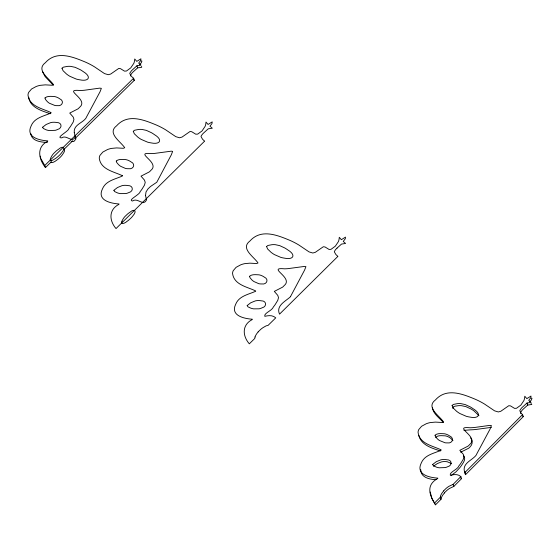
<?xml version="1.0" encoding="UTF-8"?>
<svg xmlns="http://www.w3.org/2000/svg" width="560" height="560" viewBox="0 0 560 560"><rect width="100%" height="100%" fill="white"/><g stroke="black" fill="none" stroke-linecap="round" stroke-linejoin="round"><path stroke-width="0.84" d="M465.031 471.772L465.234 473.921A7.392 6.79 -19 0 0 465.535 474.663L523.278 416.633L522.564 414.575A16.107 14.805 -19 0 1 520.639 412.538L519.869 410.816A1.862 1.708 -19 0 1 519.911 410.34L521.381 408.212A30.009 27.58 -19 0 1 522.55 407.05L527.023 403.011L531.09 402.402L528.752 400.372L530.131 398.559A8.071 7.42 -19 0 0 530.831 397.572L530.999 396.053L526.855 398.636L524.783 396.242L524.622 397.873A11.662 10.717 -19 0 1 523.887 400.575L520.842 405.111L516.488 408.289L514.542 408.38L510.545 405.909L508.816 405.692L500.794 411.278L498.309 411.957L494.571 410.837L484.526 404.054A78.554 72.198 -19 0 0 475.23 399.238C462.399 393.897 446.467 387.548 435.414 399.966C425.523 407.372 439.495 415.737 443.513 421.911L442.106 422.485L435.386 422.107L430.22 422.59A23.24 21.357 -19 0 0 426.209 423.766L421.589 426.272L418.761 429.569A7.357 6.762 -19 0 0 418.068 432.418C419.482 443.807 432.796 445.816 441.182 449.883L441.175 450.184C434.049 453.46 424.508 454.797 421.169 463.246C415.639 474.719 429.765 477.582 437.808 478.149L437.717 478.541C425.81 484.89 429.275 495.243 435.526 504.812L440.986 499.331L441.084 498.505A14.196 13.048 -19 0 1 444.486 493.003M435.75 437.514C437.577 434.903 442.274 435.799 445.179 435.841A12.418 11.417 -19 0 1 447.552 436.499L448.749 437.045A15.393 14.154 -19 0 1 450.45 438.074L452.97 440.559M440.377 496.447L440.986 499.331M51.135 160.867C50.036 164.57 55.202 161.448 56.336 160.44A28.595 26.285 -19 0 0 59.332 158.067L60.473 156.975A21.497 19.754 -19 0 0 62.454 154.658C63.224 153.237 65.779 150.535 64.029 149.17M255.031 336.987L254.786 338.443L249.312 343.819C242.214 335.65 242.046 324.758 252.21 319.599L252.308 319.214C244.258 318.647 230.132 315.777 235.662 304.304C239.008 295.862 248.542 294.525 255.668 291.242L255.682 290.941C247.296 286.874 233.975 284.865 232.561 273.476A7.357 6.762 -19 0 1 233.261 270.627L236.089 267.33L240.702 264.831A23.24 21.357 -19 0 1 244.713 263.648L249.886 263.165L256.606 263.543L258.013 262.969C253.988 256.795 240.016 248.437 249.907 241.031C260.967 228.613 276.892 234.955 289.73 240.296A78.554 72.198 -19 0 1 299.019 245.112L309.071 251.902L312.802 253.015L315.287 252.336L323.309 246.75L325.038 246.967L329.035 249.438L330.988 249.347L335.335 246.176L338.387 241.633A11.662 10.717 -19 0 0 339.115 238.931L339.276 237.3L341.355 239.694L345.492 237.118L345.324 238.637A8.071 7.42 -19 0 1 344.631 239.617L343.252 241.43L345.59 243.467L341.523 244.069L337.043 248.108M290.514 296.562L304.591 270.081L305.921 266.651L304.64 266.399L288.064 268.632A70.56 64.855 -19 0 1 284.55 268.828C266.203 267.078 294.14 277.732 284.116 285.614A12.054 11.081 -19 0 1 282.548 287.175L274.309 291.389L277.767 295.365L278.509 297.633L277.781 300.335L275.142 304.64A49.49 45.486 -19 0 1 273.42 306.901C272.377 310.597 263.515 313.208 264.817 316.344C268.59 315.392 272.615 315.007 275.758 317.849L268.016 325.444L266.182 325.822L262.983 327.656A28.952 26.607 -19 0 0 260.799 329.301L258.125 331.877M121.94 221.235C119.882 225.4 125.538 223.013 126.903 221.452A28.763 26.439 -19 0 0 129.304 219.597L131.04 217.987A21.497 19.754 -19 0 0 133.021 215.67C137.228 211.008 134.547 208.145 129.787 212.352A28.938 26.6 -19 0 0 127.526 214.046L124.838 216.636A17.108 15.722 -19 0 0 121.926 221.235M290.416 296.807C285.523 301.301 275.695 305.676 279.531 314.139L337.925 256.347A17.724 16.289 -19 0 1 335.741 254.317L334.362 251.874A1.862 1.708 -19 0 1 334.411 251.398L335.545 249.641A26.663 24.507 -19 0 1 337.043 248.108M433.566 466.151L437.374 463.547L441.483 461.923A12.418 11.417 -19 0 1 443.982 461.566L445.333 461.566A15.393 14.154 -19 0 1 447.384 461.804L451.612 463.582M443.632 490.819L446.257 488.278A28.791 26.46 -19 0 1 448.756 486.409L453.131 484.351L460.845 476.602C457.863 473.816 453.922 474.453 450.324 475.286C449.015 472.15 457.884 469.539 458.927 465.843A49.49 45.486 -19 0 0 460.649 463.582L463.288 459.27L464.016 456.568L463.274 454.3L459.809 450.331L468.055 446.117A12.054 11.081 -19 0 0 469.623 444.549C479.647 436.674 451.703 426.02 470.05 427.77A71.589 65.8 -19 0 0 474.474 427.497L489.755 425.383L491.421 425.593L490.091 429.023L476.539 454.328A7.833 7.203 -19 0 0 476.112 455.238C472.115 460.439 462.021 463.197 464.527 471.863A7.392 6.79 -19 0 0 464.821 472.605L465.528 474.663M444.339 492.877L446.971 490.336A28.791 26.46 -19 0 1 449.47 488.467L453.838 486.409L461.552 478.66L460.845 476.602M139.657 64.561L140.777 63.371A8.071 7.42 -19 0 0 141.47 62.384L141.904 61.04L141.155 60.935M529.725 401.814L530.845 400.617A8.071 7.42 -19 0 0 531.538 399.637L531.972 398.286L531.216 398.181M434.819 502.754L440.279 497.273M464.821 472.605L522.564 414.575M45.458 167.566L44.751 165.508L133.616 78.225L133.105 77.84A17.948 16.499 -19 0 1 131.173 76.006L129.801 73.563A1.862 1.708 -19 0 1 129.85 73.094L131.313 70.966A30.009 27.58 -19 0 1 132.482 69.797L136.962 65.765L141.029 65.156L138.691 63.126L140.07 61.306A8.071 7.42 -19 0 0 140.763 60.326L140.931 58.807L136.794 61.383L134.715 58.996L134.554 60.627A11.662 10.717 -19 0 1 133.826 63.322L130.774 67.865L126.427 71.036L124.474 71.127L120.477 68.656L118.748 68.446L110.726 74.032L108.241 74.704L104.503 73.591L94.458 66.808A78.554 72.198 -19 0 0 85.162 61.985C72.331 56.644 56.406 50.302 45.346 62.72C35.455 70.126 49.427 78.491 53.452 84.665L52.045 85.239L45.325 84.861L40.152 85.344A23.24 21.357 -19 0 0 36.141 86.52L31.528 89.019L28.7 92.316A7.357 6.762 -19 0 0 28 95.165C29.414 106.554 42.728 108.563 51.114 112.63L51.107 112.931C43.981 116.214 34.447 117.551 31.101 125.993C25.571 137.466 39.697 140.336 47.747 140.903L47.649 141.288C36.386 146.916 38.486 158.844 45.458 167.566L51.051 162.071M64.106 149.254L72.807 140.707M75.292 138.271L134.33 80.283L133.616 78.225M141.309 66.479L141.785 66.976L141.379 67.431L137.669 67.823L133.189 71.855A30.009 27.58 -19 0 0 132.02 73.024L130.557 75.152A1.862 1.708 -19 0 0 130.508 75.621L130.557 75.957M531.013 403.501L531.804 404.467L527.737 405.069L523.257 409.101A30.009 27.58 -19 0 0 522.088 410.27L520.625 412.398A1.862 1.708 -19 0 0 520.576 412.874L520.744 413.567M451.115 475.643L451.479 475.328M460.642 452.235L468.762 448.175A12.054 11.081 -19 0 0 470.33 446.607C472.717 444.269 472.801 440.433 470.596 437.934M451.899 474.992L455.945 471.87L459.634 467.901A49.49 45.486 -19 0 0 461.356 465.64C463.029 463.015 466.053 459.564 463.981 456.358M463.953 430.339L470.764 429.828A71.589 65.8 -19 0 0 475.181 429.555L491.477 427.357M436.359 479.584C430.052 479.626 420.595 477.617 420.749 469.637M47.362 142.478C41.069 142.135 31.689 141.323 30.709 133.455M50.358 113.715C41.874 110.922 30.065 107.618 28.707 97.223M440.426 450.968C432.103 448.203 421.169 445.207 418.831 435.477M71.19 141.26L73.787 141.54L75.775 139.265A2.03 1.869 -19 0 0 75.803 138.243L75.075 136.29M461.552 478.66L460.796 478.233M134.33 80.283L133.819 79.898A17.948 16.499 -19 0 1 133.56 79.688M443.415 422.513C439.481 417.921 433.433 414.169 432.39 407.806M53.354 85.267L45.122 76.587L42.42 71.484M463.358 455.504L463.687 455.924M478.961 415.681L473.942 410.872A40.383 37.114 -19 0 0 470.918 408.933L465.906 406.63L461.615 405.699A17.129 15.743 -19 0 0 458.094 405.706C456.435 406.154 452.487 405.797 452.844 408.38M435.526 504.812L431.879 498.337L430.206 492.023M44.751 165.508L41.104 159.026M527.023 403.011L527.737 405.069M453.131 484.351L453.838 486.409M136.962 65.765L137.669 67.823M40.236 156.121L40.789 158.431M255.017 336.98A15.883 14.595 -19 0 1 258.181 331.926M523.285 416.626A16.107 14.805 -19 0 1 522.739 416.129M440.342 496.44A14.196 13.048 -19 0 1 443.772 490.945M74.256 132.461L75.089 136.185A2.03 1.869 -19 0 1 75.068 137.207C72.1 143.367 66.486 134.344 61.733 137.851C54.957 138.082 68.943 131.124 68.859 128.59A49.49 45.486 -19 0 0 70.581 126.329L73.22 122.024L73.948 119.322L73.206 117.054L69.741 113.078L77.987 108.864A12.054 11.081 -19 0 0 79.555 107.303C89.579 99.421 61.642 88.774 79.989 90.524A71.589 65.8 -19 0 0 84.406 90.251L99.694 88.13L101.353 88.34L100.03 91.777L86.478 117.075A7.833 7.203 -19 0 0 86.051 117.992C82.712 123.074 73.43 124.67 74.256 132.461M145.53 195.531L146.363 199.255A2.03 1.869 -19 0 1 146.342 200.27C143.269 206.395 137.466 197.295 132.58 201.005C127.085 200.333 140.238 194.369 140.133 191.66A49.49 45.486 -19 0 0 141.855 189.399L144.494 185.094L145.222 182.392L144.48 180.124L141.015 176.148L149.261 171.934A12.054 11.081 -19 0 0 150.829 170.373C160.853 162.491 132.916 151.837 151.256 153.587A70.56 64.855 -19 0 0 154.777 153.391L171.353 151.158L172.627 151.41L171.304 154.84L156.786 182.245L150.528 186.48L147.945 188.944L146.02 191.94L145.53 195.531M122.388 175.7L122.381 176.001C115.255 179.284 105.721 180.621 102.375 189.063C96.845 200.536 110.971 203.406 119.021 203.973L118.923 204.358C108.759 209.517 108.927 220.409 116.025 228.578L204.638 141.106A17.724 16.289 -19 0 1 202.447 139.076L201.075 136.633A1.862 1.708 -19 0 1 201.117 136.157L202.258 134.4A26.663 24.507 -19 0 1 203.756 132.867L208.236 128.828L212.303 128.226L209.965 126.189L211.344 124.376A8.071 7.42 -19 0 0 212.037 123.396L212.205 121.877L208.061 124.453L205.989 122.059L205.828 123.69A11.662 10.717 -19 0 1 205.093 126.392L202.048 130.935L197.701 134.106L195.748 134.197L191.751 131.726L190.022 131.509L182 137.095L179.515 137.774L175.777 136.661L165.732 129.871A78.554 72.198 -19 0 0 156.436 125.055C143.605 119.714 127.68 113.372 116.62 125.79C106.729 133.196 120.701 141.554 124.719 147.728L123.312 148.302L116.592 147.924L111.426 148.407A23.24 21.357 -19 0 0 107.415 149.59L102.802 152.089L99.974 155.386A7.357 6.762 -19 0 0 99.274 158.235C100.688 169.624 114.002 171.633 122.388 175.7M44.989 97.979L45.444 99.414L47.208 101.5A18.669 17.157 -19 0 0 49.378 103.243L54.985 105.511A12.355 11.354 -19 0 0 57.225 105.637C62.209 106.589 64.708 100.905 59.675 98.77A15.393 14.154 -19 0 0 57.974 97.734L56.777 97.195A12.418 11.417 -19 0 0 54.404 96.53C51.422 96.404 47.243 95.767 44.989 97.979M116.263 161.049L116.718 162.484L118.482 164.57A18.669 17.157 -19 0 0 120.652 166.313L125.503 168.448A12.306 11.312 -19 0 0 128.499 168.707C133.483 169.659 135.982 163.968 130.949 161.833A15.393 14.154 -19 0 0 129.241 160.804L128.051 160.265A12.418 11.417 -19 0 0 125.678 159.6C122.696 159.474 118.517 158.837 116.263 161.049M249.557 276.29L250.012 277.725L251.769 279.811A18.669 17.157 -19 0 0 253.939 281.554L258.79 283.689A12.306 11.312 -19 0 0 261.793 283.948C266.77 284.893 269.269 279.209 264.243 277.074A15.393 14.154 -19 0 0 262.535 276.045L261.338 275.506A12.418 11.417 -19 0 0 258.972 274.841C255.983 274.715 251.811 274.078 249.557 276.29M435.057 435.225L435.512 436.667L437.276 438.746A18.669 17.157 -19 0 0 439.439 440.496L445.046 442.764A12.355 11.354 -19 0 0 447.293 442.883C452.277 443.835 454.776 438.151 449.743 436.016A15.393 14.154 -19 0 0 448.035 434.987L446.838 434.441A12.418 11.417 -19 0 0 444.472 433.776C441.49 433.657 437.311 433.02 435.057 435.225M50.225 159.642C50.701 162.253 54.404 158.977 55.629 158.382A28.595 26.285 -19 0 0 58.625 156.009L59.766 154.917A21.497 19.754 -19 0 0 61.747 152.6C65.954 147.945 63.273 145.075 58.513 149.282A28.938 26.6 -19 0 0 56.252 150.976L53.564 153.573A17.108 15.722 -19 0 0 50.652 158.165L50.225 159.642M42.616 127.239L43.365 128.499L46.291 129.864A18.669 17.157 -19 0 0 49.091 130.55L55.321 130.319A12.355 11.354 -19 0 0 57.463 129.535C62.65 128.359 62.041 122.227 56.609 122.493A15.393 14.154 -19 0 0 54.558 122.262L53.207 122.255A12.418 11.417 -19 0 0 50.708 122.612L46.165 124.481L42.616 127.239M113.89 190.309L114.639 191.569L117.565 192.934A18.669 17.157 -19 0 0 120.365 193.613L125.832 193.571A12.306 11.312 -19 0 0 128.737 192.605C133.924 191.429 133.315 185.29 127.883 185.563A15.393 14.154 -19 0 0 125.832 185.332L124.481 185.325A12.418 11.417 -19 0 0 121.982 185.682L117.439 187.544L113.89 190.309M247.177 305.55L247.926 306.81L250.852 308.175A18.669 17.157 -19 0 0 253.652 308.854L259.126 308.812A12.306 11.312 -19 0 0 262.024 307.846C267.211 306.67 266.602 300.531 261.177 300.804A15.393 14.154 -19 0 0 259.126 300.573L257.768 300.566A12.418 11.417 -19 0 0 255.269 300.923L250.726 302.785L247.177 305.55M432.684 464.485L433.426 465.745L436.359 467.117A18.669 17.157 -19 0 0 439.159 467.796L445.389 467.572A12.355 11.354 -19 0 0 447.524 466.788C452.718 465.612 452.109 459.473 446.677 459.739A15.393 14.154 -19 0 0 444.626 459.508L443.275 459.508A12.418 11.417 -19 0 0 440.776 459.865L436.226 461.727L432.684 464.485M62.006 68.229L63.049 70.679L66.472 73.983A32.452 29.834 -19 0 0 69.853 76.293L76.174 79.03A28.245 25.956 -19 0 0 79.646 79.793C88.956 81.858 91.861 76.72 83.167 71.568A40.383 37.114 -19 0 0 80.143 69.629L75.131 67.319L70.84 66.395A17.129 15.743 -19 0 0 67.319 66.395L63.329 67.179L62.006 68.229M133.28 131.299L134.323 133.749L137.746 137.053A32.452 29.834 -19 0 0 141.127 139.363L147.448 142.1A28.245 25.956 -19 0 0 150.92 142.863C160.23 144.928 163.135 139.79 154.441 134.631A40.383 37.114 -19 0 0 151.417 132.699L146.405 130.389L142.114 129.458A17.129 15.743 -19 0 0 138.586 129.465L134.596 130.242L133.28 131.299M266.574 246.54L267.61 248.99L271.04 252.294A32.452 29.834 -19 0 0 274.421 254.604L280.735 257.341A28.245 25.956 -19 0 0 284.207 258.104C293.517 260.169 296.422 255.031 287.728 249.872A40.383 37.114 -19 0 0 284.704 247.94L279.699 245.63L275.401 244.699A17.129 15.743 -19 0 0 271.88 244.706L267.89 245.483L266.574 246.54M452.074 405.475L453.117 407.932L456.54 411.236A32.452 29.834 -19 0 0 459.921 413.546L466.235 416.283A28.245 25.956 -19 0 0 469.714 417.039C479.024 419.104 481.929 413.973 473.235 408.814A40.383 37.114 -19 0 0 470.211 406.875L465.199 404.572L460.908 403.641A17.129 15.743 -19 0 0 457.38 403.648L453.39 404.425L452.074 405.475"/></g></svg>
